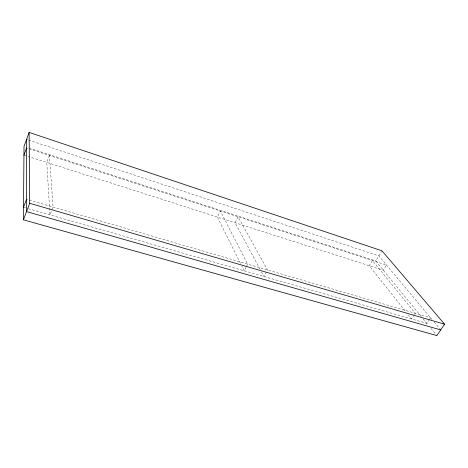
<?xml version="1.0" encoding="UTF-8"?>
<svg xmlns="http://www.w3.org/2000/svg" width="468" height="468" viewBox="0 0 468 468"><rect width="100%" height="100%" fill="white"/><g stroke="black" fill="none" stroke-linecap="round" stroke-linejoin="round"><path stroke-width="0.35" stroke-dasharray="2.34 1.75" d="M246.069 267.158L244.138 270.785L241.88 266.251M246.39 266.555L247.677 264.133L220.352 211.027L217.351 217.053L240.587 263.665M421.282 316.579L375.74 260.945L381.941 250.789M414.145 314.993L411.536 318.96L408.388 314.993M414.513 314.426L415.262 313.297L372.393 260.483L369.217 265.701L405.686 311.594M429.448 319.457L426.839 323.365L28.384 208.693M429.823 318.901L430.572 317.784L26.541 199.269M23.505 207.289L25.617 207.891M23.95 155.095L383.327 270.217L386.515 265.075L27.255 148.216M28.893 147.952L375.74 260.945M26.565 139.417L27.951 139.873M28.642 140.102L378.828 255.885L431.952 319.439M434.146 322.06L440.71 329.917M423.136 318.843L428.202 325.032M430.934 328.366L436.392 335.035M260.114 269.428L235.035 222.715L238.066 216.789L267.462 269.937L263.894 276.471L261.489 271.99M49.432 155.429L46.765 162.408L49.982 214.906L53.089 207.055L49.432 155.429"/><path stroke-width="0.7" d="M26.565 139.417L26.536 211.606L440.71 329.917M23.4 219.831L24.026 146.367L29.121 132.409L381.941 250.789L444.6 324.195L436.849 335.591L23.4 219.831L29.706 203.299L29.121 132.409M23.95 155.095L26.559 147.987M23.505 207.289L26.541 199.269M29.706 203.299L444.6 324.195"/></g></svg>
